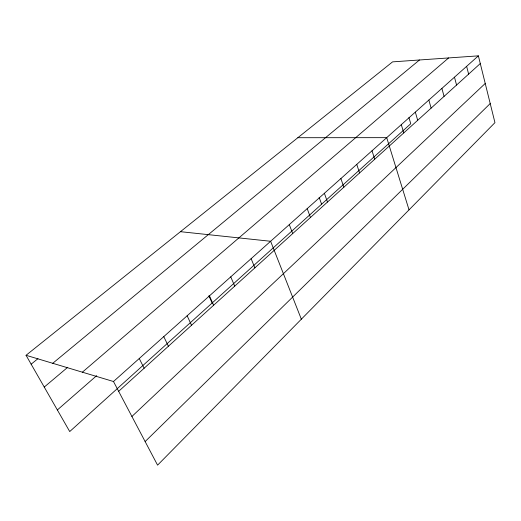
<?xml version="1.0" encoding="UTF-8"?>
<svg xmlns="http://www.w3.org/2000/svg" width="521" height="521" viewBox="0 0 521 521"><rect width="100%" height="100%" fill="white"/><g stroke="black" fill="none" stroke-linecap="round" stroke-linejoin="round"><path stroke-width="0.78" d="M145.138 441.561L490.215 103.549M131.911 416.474L485.227 83.464M118.651 391.33L480.284 63.555M113.48 381.515L478.376 55.851L494.95 122.637L157.576 465.149L113.48 381.515L26.05 355.289L392.58 61.869L478.376 55.851M57.356 409.955L96.652 375.654M82.383 372.189L448.607 57.942M44.246 387.064L67.73 367.285M52.738 363.3L419.477 59.987M31.149 364.192L37.948 358.669M297.843 137.713L386.712 137.655L409.031 209.865M180.455 231.682L270.62 241.269L301.34 319.197M26.05 355.289L69.723 431.557L410.756 123.744L408.946 117.583M139.25 358.52L144.141 368.23M163.776 336.631L168.407 346.237M187.15 315.772L191.539 325.267M209.455 295.863L213.617 305.254M208.901 295.785L212.119 303.033M230.757 276.853L234.71 286.14M251.122 258.67L254.886 267.853M289.292 224.603L292.704 233.577M307.201 208.621L310.451 217.491M319.158 197.381L321.6 204.212M324.388 193.284L327.488 202.05M340.89 178.553L343.853 187.215M356.761 164.395L359.588 172.959M372.02 150.771L374.723 159.237M401.287 124.649L403.762 132.914M415.328 112.119L417.692 120.292M428.855 100.045L431.114 108.121M441.893 88.407L444.068 96.385M454.481 77.173L456.559 85.06M466.634 66.33L468.626 74.125"/></g></svg>
